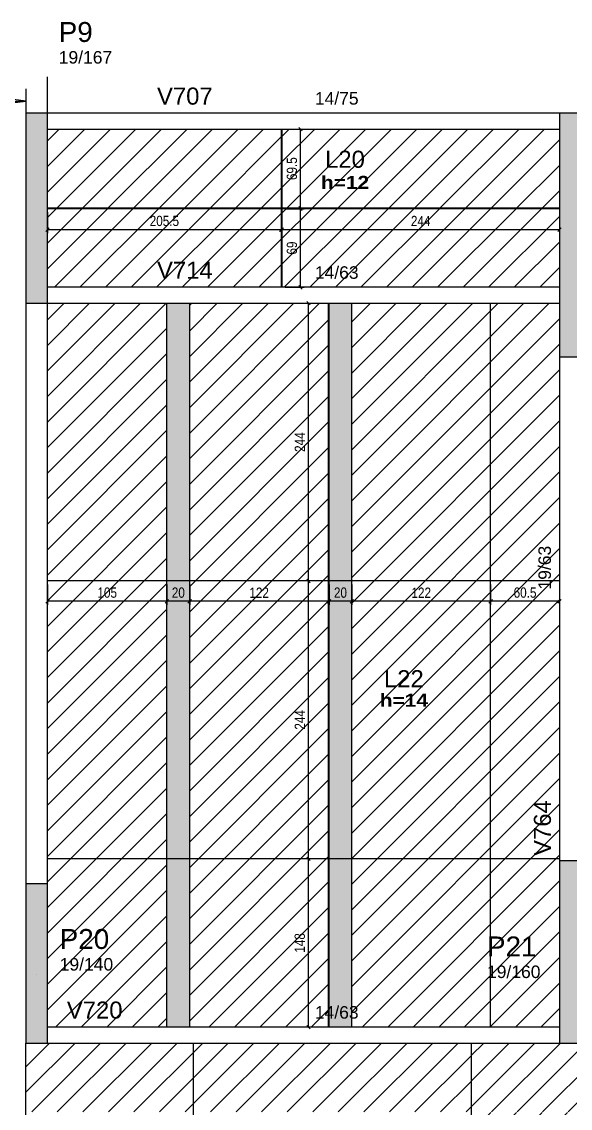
# Model space of a CAD drawing. Extents: x 4150 to 8661, y -614 to 3008.
# Drawn here: x 5023 to 5505, y 1410 to 2365 of the extents above; entities that cross this region are included whole.
import ezdxf

# ---------------------------------------------------------------- set-up
doc = ezdxf.new("R2010")
doc.units = 0
doc.header["$PDMODE"] = 34
for name, color, linetype in [('COTA', 241, 'Continuous'), ('MTH-COTAS7', 31, 'Continuous'), ('MTH-DIM-PILAR', 3, 'Continuous'), ('MTH-DIM-VIGA', 3, 'Continuous'), ('MTH-FACE-VIGA', 7, 'Continuous'), ('MTH-PILAR-SEGUE', 5, 'Continuous'), ('MTH-SOMBRA25', 253, 'Continuous'), ('MTH-TIT1-PILAR', 5, 'Continuous'), ('MTH-TIT1-VIGA', 5, 'Continuous'), ('MTH-TXT-NEGRITO', 5, 'Continuous'), ('Painéis', 200, 'Continuous')]:
    doc.layers.add(name, color=color, linetype=linetype)
doc.layers.add('Hachura', color=251, linetype='Continuous', lineweight=9)
doc.styles.add('COTA TECNICA-50', font='techl___.ttf', dxfattribs={"height": 9})
doc.styles.add('TQS_ARIAL', font='arial.ttf')
doc.styles.add('TQS_ARIAL_BLACK', font='ariblk.ttf')
doc.dimstyles.new('COTA PAINEL-50', dxfattribs={"dimtxt": 9, "dimasz": 3, "dimexe": 3, "dimexo": 3, "dimgap": 3, "dimtad": 1, "dimdec": 1, "dimzin": 12, "dimdsep": 46, "dimtxsty": 'COTA TECNICA-50', "dimblk1": 'OBLIQUE', "dimblk2": 'OBLIQUE', "dimsah": 1, "dimcen": 0.9, "dimclrd": 4, "dimclre": 4, "dimclrt": 240, "dimadec": 1, "dimazin": 3, "dimtfac": 1, "dimtdec": 1, "dimtmove": 0, "dimatfit": 3, "dimfxl": 1, "dimtolj": 1, "dimtzin": 12, "dimarcsym": 0})
pattern_1 = [(45, (-10.166, -123.933), (-11.22532, 11.22532), [])]

# ---------------------------------------------------------------- blocks, each defined once
blk = doc.blocks.new('_Oblique')
at = {"color": 0, "linetype": 'ByBlock', "lineweight": -2}
blk.add_line((-0.5, -0.5), (0.5, 0.5), dxfattribs=at)
blk = doc.blocks.new('*D1530')
at = {"layer": 'COTA', "color": 4, "lineweight": -2, "transparency": 16777216}
for p, q in [((5435.07, 1870.55), (5435.07, 1852.69)), ((5495.57, 1870.55), (5495.57, 1852.69)), ((5495.57, 1855.69), (5435.07, 1855.69))]:
    blk.add_line(p, q, dxfattribs=at)
at = {"layer": 'Defpoints', "color": 0, "transparency": 16777216}
for p in [(5435.07, 1873.55), (5495.57, 1873.55), (5435.07, 1855.69)]:
    blk.add_point(p, dxfattribs=at)
at = {"layer": 'COTA', "color": 4, "lineweight": -2, "transparency": 16777216, "xscale": 3, "yscale": 3, "zscale": 3, "rotation": 180}
blk.add_blockref('_Oblique', (5435.07, 1855.69), dxfattribs=at)
at = {"layer": 'COTA', "color": 4, "lineweight": -2, "transparency": 16777216, "xscale": 3, "yscale": 3, "zscale": 3}
blk.add_blockref('_Oblique', (5495.57, 1855.69), dxfattribs=at)
at = {"layer": 'COTA', "color": 240, "transparency": 16777216, "insert": (5465.32, 1863.29), "char_height": 9, "attachment_point": 5, "style": 'COTA TECNICA-50'}
blk.add_mtext('\\A1;60.5', dxfattribs=at)
blk = doc.blocks.new('*D1531')
at = {"layer": 'COTA', "color": 4, "lineweight": -2, "transparency": 16777216}
for p, q in [((5313.07, 1870.55), (5313.07, 1852.69)), ((5435.07, 1870.55), (5435.07, 1852.69)), ((5435.07, 1855.69), (5313.07, 1855.69))]:
    blk.add_line(p, q, dxfattribs=at)
at = {"layer": 'Defpoints', "color": 0, "transparency": 16777216}
for p in [(5313.07, 1873.55), (5435.07, 1873.55), (5313.07, 1855.69)]:
    blk.add_point(p, dxfattribs=at)
at = {"layer": 'COTA', "color": 4, "lineweight": -2, "transparency": 16777216, "xscale": 3, "yscale": 3, "zscale": 3, "rotation": 180}
blk.add_blockref('_Oblique', (5313.07, 1855.69), dxfattribs=at)
at = {"layer": 'COTA', "color": 4, "lineweight": -2, "transparency": 16777216, "xscale": 3, "yscale": 3, "zscale": 3}
blk.add_blockref('_Oblique', (5435.07, 1855.69), dxfattribs=at)
at = {"layer": 'COTA', "color": 240, "transparency": 16777216, "insert": (5374.07, 1863.24), "char_height": 9, "attachment_point": 5, "style": 'COTA TECNICA-50'}
blk.add_mtext('\\A1;122', dxfattribs=at)
blk = doc.blocks.new('*D1532')
at = {"layer": 'COTA', "color": 4, "lineweight": -2, "transparency": 16777216}
for p, q in [((5293.07, 1870.55), (5293.07, 1852.69)), ((5313.07, 1870.55), (5313.07, 1852.69)), ((5313.07, 1855.69), (5293.07, 1855.69))]:
    blk.add_line(p, q, dxfattribs=at)
at = {"layer": 'Defpoints', "color": 0, "transparency": 16777216}
for p in [(5293.07, 1873.55), (5313.07, 1873.55), (5293.07, 1855.69)]:
    blk.add_point(p, dxfattribs=at)
at = {"layer": 'COTA', "color": 4, "lineweight": -2, "transparency": 16777216, "xscale": 3, "yscale": 3, "zscale": 3, "rotation": 180}
blk.add_blockref('_Oblique', (5293.07, 1855.69), dxfattribs=at)
at = {"layer": 'COTA', "color": 4, "lineweight": -2, "transparency": 16777216, "xscale": 3, "yscale": 3, "zscale": 3}
blk.add_blockref('_Oblique', (5313.07, 1855.69), dxfattribs=at)
at = {"layer": 'COTA', "color": 240, "transparency": 16777216, "insert": (5303.07, 1863.28), "char_height": 9, "attachment_point": 5, "style": 'COTA TECNICA-50'}
blk.add_mtext('\\A1;20', dxfattribs=at)
blk = doc.blocks.new('*D1533')
at = {"layer": 'COTA', "color": 4, "lineweight": -2, "transparency": 16777216}
for p, q in [((5170.57, 1870.55), (5170.57, 1852.69)), ((5292.57, 1870.55), (5292.57, 1852.69)), ((5292.57, 1855.69), (5170.57, 1855.69))]:
    blk.add_line(p, q, dxfattribs=at)
at = {"layer": 'Defpoints', "color": 0, "transparency": 16777216}
for p in [(5170.57, 1873.55), (5292.57, 1873.55), (5170.57, 1855.69)]:
    blk.add_point(p, dxfattribs=at)
at = {"layer": 'COTA', "color": 4, "lineweight": -2, "transparency": 16777216, "xscale": 3, "yscale": 3, "zscale": 3, "rotation": 180}
blk.add_blockref('_Oblique', (5170.57, 1855.69), dxfattribs=at)
at = {"layer": 'COTA', "color": 4, "lineweight": -2, "transparency": 16777216, "xscale": 3, "yscale": 3, "zscale": 3}
blk.add_blockref('_Oblique', (5292.57, 1855.69), dxfattribs=at)
at = {"layer": 'COTA', "color": 240, "transparency": 16777216, "insert": (5231.57, 1863.24), "char_height": 9, "attachment_point": 5, "style": 'COTA TECNICA-50'}
blk.add_mtext('\\A1;122', dxfattribs=at)
blk = doc.blocks.new('*D1534')
at = {"layer": 'COTA', "color": 4, "lineweight": -2, "transparency": 16777216}
for p, q in [((5150.57, 1870.55), (5150.57, 1852.69)), ((5170.57, 1870.55), (5170.57, 1852.69)), ((5170.57, 1855.69), (5150.57, 1855.69))]:
    blk.add_line(p, q, dxfattribs=at)
at = {"layer": 'Defpoints', "color": 0, "transparency": 16777216}
for p in [(5150.57, 1873.55), (5170.57, 1873.55), (5150.57, 1855.69)]:
    blk.add_point(p, dxfattribs=at)
at = {"layer": 'COTA', "color": 4, "lineweight": -2, "transparency": 16777216, "xscale": 3, "yscale": 3, "zscale": 3, "rotation": 180}
blk.add_blockref('_Oblique', (5150.57, 1855.69), dxfattribs=at)
at = {"layer": 'COTA', "color": 4, "lineweight": -2, "transparency": 16777216, "xscale": 3, "yscale": 3, "zscale": 3}
blk.add_blockref('_Oblique', (5170.57, 1855.69), dxfattribs=at)
at = {"layer": 'COTA', "color": 240, "transparency": 16777216, "insert": (5160.57, 1863.28), "char_height": 9, "attachment_point": 5, "style": 'COTA TECNICA-50'}
blk.add_mtext('\\A1;20', dxfattribs=at)
blk = doc.blocks.new('*D1535')
at = {"layer": 'COTA', "color": 4, "lineweight": -2, "transparency": 16777216}
for p, q in [((5045.57, 1870.55), (5045.57, 1852.69)), ((5150.57, 1870.55), (5150.57, 1852.69)), ((5150.57, 1855.69), (5045.57, 1855.69))]:
    blk.add_line(p, q, dxfattribs=at)
at = {"layer": 'Defpoints', "color": 0, "transparency": 16777216}
for p in [(5045.57, 1873.55), (5150.57, 1873.55), (5045.57, 1855.69)]:
    blk.add_point(p, dxfattribs=at)
at = {"layer": 'COTA', "color": 4, "lineweight": -2, "transparency": 16777216, "xscale": 3, "yscale": 3, "zscale": 3, "rotation": 180}
blk.add_blockref('_Oblique', (5045.57, 1855.69), dxfattribs=at)
at = {"layer": 'COTA', "color": 4, "lineweight": -2, "transparency": 16777216, "xscale": 3, "yscale": 3, "zscale": 3}
blk.add_blockref('_Oblique', (5150.57, 1855.69), dxfattribs=at)
at = {"layer": 'COTA', "color": 240, "transparency": 16777216, "insert": (5098.07, 1863.29), "char_height": 9, "attachment_point": 5, "style": 'COTA TECNICA-50'}
blk.add_mtext('\\A1;105', dxfattribs=at)
blk = doc.blocks.new('*D1536')
at = {"layer": 'COTA', "color": 4, "lineweight": -2, "transparency": 16777216}
for p, q in [((5289.57, 1629.55), (5271.94, 1629.55)), ((5274.94, 1481.55), (5274.94, 1629.55)), ((5289.57, 1481.55), (5271.94, 1481.55))]:
    blk.add_line(p, q, dxfattribs=at)
at = {"layer": 'Defpoints', "color": 0, "transparency": 16777216}
for p in [(5274.94, 1629.55), (5292.57, 1629.55), (5292.57, 1481.55)]:
    blk.add_point(p, dxfattribs=at)
at = {"layer": 'COTA', "color": 4, "lineweight": -2, "transparency": 16777216, "xscale": 3, "yscale": 3, "zscale": 3}
for p, rotation in [((5274.94, 1629.55), 90), ((5274.94, 1481.55), 270)]:
    blk.add_blockref('_Oblique', p, dxfattribs=dict(at, rotation=rotation))
at = {"layer": 'COTA', "color": 240, "transparency": 16777216, "insert": (5267.35, 1555.55), "char_height": 9, "attachment_point": 5, "rotation": 90, "style": 'COTA TECNICA-50'}
blk.add_mtext('\\A1;148', dxfattribs=at)
blk = doc.blocks.new('*D1537')
at = {"layer": 'COTA', "color": 4, "lineweight": -2, "transparency": 16777216}
for p, q in [((5274.94, 1629.55), (5274.94, 1873.55)), ((5289.57, 1629.55), (5271.94, 1629.55))]:
    blk.add_line(p, q, dxfattribs=at)
at = {"layer": 'Defpoints', "color": 0, "transparency": 16777216}
for p in [(5274.94, 1873.55), (5274.94, 1873.55), (5292.57, 1629.55)]:
    blk.add_point(p, dxfattribs=at)
at = {"layer": 'COTA', "color": 4, "lineweight": -2, "transparency": 16777216, "xscale": 3, "yscale": 3, "zscale": 3}
for p, rotation in [((5274.94, 1873.55), 90), ((5274.94, 1629.55), 270)]:
    blk.add_blockref('_Oblique', p, dxfattribs=dict(at, rotation=rotation))
at = {"layer": 'COTA', "color": 240, "transparency": 16777216, "insert": (5267.37, 1751.55), "char_height": 9, "attachment_point": 5, "rotation": 90, "style": 'COTA TECNICA-50'}
blk.add_mtext('\\A1;244', dxfattribs=at)
blk = doc.blocks.new('*D1538')
at = {"layer": 'COTA', "color": 4, "lineweight": -2, "transparency": 16777216}
blk.add_line((5274.94, 1873.55), (5274.94, 2117.55), dxfattribs=at)
at = {"layer": 'Defpoints', "color": 0, "transparency": 16777216}
for p in [(5274.94, 2117.55), (5274.94, 2117.55), (5274.94, 1873.55)]:
    blk.add_point(p, dxfattribs=at)
at = {"layer": 'COTA', "color": 4, "lineweight": -2, "transparency": 16777216, "xscale": 3, "yscale": 3, "zscale": 3}
for p, rotation in [((5274.94, 2117.55), 90), ((5274.94, 1873.55), 270)]:
    blk.add_blockref('_Oblique', p, dxfattribs=dict(at, rotation=rotation))
at = {"layer": 'COTA', "color": 240, "transparency": 16777216, "insert": (5267.37, 1995.55), "char_height": 9, "attachment_point": 5, "rotation": 90, "style": 'COTA TECNICA-50'}
blk.add_mtext('\\A1;244', dxfattribs=at)
blk = doc.blocks.new('*D1539')
at = {"layer": 'COTA', "color": 4, "lineweight": -2, "transparency": 16777216}
for p, q in [((5045.57, 2197.55), (5045.57, 2179.24)), ((5251.07, 2197.55), (5251.07, 2179.24)), ((5045.57, 2182.24), (5251.07, 2182.24))]:
    blk.add_line(p, q, dxfattribs=at)
at = {"layer": 'Defpoints', "color": 0, "transparency": 16777216}
for p in [(5045.57, 2200.55), (5251.07, 2200.55), (5251.07, 2182.24)]:
    blk.add_point(p, dxfattribs=at)
at = {"layer": 'COTA', "color": 4, "lineweight": -2, "transparency": 16777216, "xscale": 3, "yscale": 3, "zscale": 3, "rotation": 180}
blk.add_blockref('_Oblique', (5045.57, 2182.24), dxfattribs=at)
at = {"layer": 'COTA', "color": 4, "lineweight": -2, "transparency": 16777216, "xscale": 3, "yscale": 3, "zscale": 3}
blk.add_blockref('_Oblique', (5251.07, 2182.24), dxfattribs=at)
at = {"layer": 'COTA', "color": 240, "transparency": 16777216, "insert": (5148.32, 2189.84), "char_height": 9, "attachment_point": 5, "style": 'COTA TECNICA-50'}
blk.add_mtext('\\A1;205.5', dxfattribs=at)
blk = doc.blocks.new('*D1540')
at = {"layer": 'COTA', "color": 4, "lineweight": -2, "transparency": 16777216}
for p, q in [((5251.57, 2197.55), (5251.57, 2179.24)), ((5495.57, 2197.55), (5495.57, 2179.24)), ((5251.57, 2182.24), (5495.57, 2182.24))]:
    blk.add_line(p, q, dxfattribs=at)
at = {"layer": 'Defpoints', "color": 0, "transparency": 16777216}
for p in [(5251.57, 2200.55), (5495.57, 2200.55), (5495.57, 2182.24)]:
    blk.add_point(p, dxfattribs=at)
at = {"layer": 'COTA', "color": 4, "lineweight": -2, "transparency": 16777216, "xscale": 3, "yscale": 3, "zscale": 3, "rotation": 180}
blk.add_blockref('_Oblique', (5251.57, 2182.24), dxfattribs=at)
at = {"layer": 'COTA', "color": 4, "lineweight": -2, "transparency": 16777216, "xscale": 3, "yscale": 3, "zscale": 3}
blk.add_blockref('_Oblique', (5495.57, 2182.24), dxfattribs=at)
at = {"layer": 'COTA', "color": 240, "transparency": 16777216, "insert": (5373.57, 2189.8), "char_height": 9, "attachment_point": 5, "style": 'COTA TECNICA-50'}
blk.add_mtext('\\A1;244', dxfattribs=at)
blk = doc.blocks.new('*D1541')
at = {"layer": 'COTA', "color": 4, "lineweight": -2, "transparency": 16777216}
for p, q in [((5254.57, 2200.55), (5271.04, 2200.55)), ((5268.04, 2131.55), (5268.04, 2200.55)), ((5254.57, 2131.55), (5271.04, 2131.55))]:
    blk.add_line(p, q, dxfattribs=at)
at = {"layer": 'Defpoints', "color": 0, "transparency": 16777216}
for p in [(5251.57, 2200.55), (5268.04, 2200.55), (5251.57, 2131.55)]:
    blk.add_point(p, dxfattribs=at)
at = {"layer": 'COTA', "color": 4, "lineweight": -2, "transparency": 16777216, "xscale": 3, "yscale": 3, "zscale": 3}
for p, rotation in [((5268.04, 2200.55), 90), ((5268.04, 2131.55), 270)]:
    blk.add_blockref('_Oblique', p, dxfattribs=dict(at, rotation=rotation))
at = {"layer": 'COTA', "color": 240, "transparency": 16777216, "insert": (5260.42, 2166.05), "char_height": 9, "attachment_point": 5, "rotation": 90, "style": 'COTA TECNICA-50'}
blk.add_mtext('\\A1;69', dxfattribs=at)
blk = doc.blocks.new('*D1542')
at = {"layer": 'COTA', "color": 4, "lineweight": -2, "transparency": 16777216}
for p, q in [((5254.57, 2270.55), (5271.04, 2270.55)), ((5268.04, 2201.05), (5268.04, 2270.55)), ((5254.57, 2201.05), (5271.04, 2201.05))]:
    blk.add_line(p, q, dxfattribs=at)
at = {"layer": 'Defpoints', "color": 0, "transparency": 16777216}
for p in [(5251.57, 2270.55), (5268.04, 2270.55), (5251.57, 2201.05)]:
    blk.add_point(p, dxfattribs=at)
at = {"layer": 'COTA', "color": 4, "lineweight": -2, "transparency": 16777216, "xscale": 3, "yscale": 3, "zscale": 3}
for p, rotation in [((5268.04, 2270.55), 90), ((5268.04, 2201.05), 270)]:
    blk.add_blockref('_Oblique', p, dxfattribs=dict(at, rotation=rotation))
at = {"layer": 'COTA', "color": 240, "transparency": 16777216, "insert": (5260.42, 2235.8), "char_height": 9, "attachment_point": 5, "rotation": 90, "style": 'COTA TECNICA-50'}
blk.add_mtext('\\A1;69.5', dxfattribs=at)

msp = doc.modelspace()

# ---------------------------------------------------------------- hatches: boundary and pattern name
at = {"layer": 'Hachura', "linetype": 'ByBlock'}
h = msp.add_hatch(dxfattribs=at)
h.set_pattern_fill('ANSI31', color=256, scale=5)
h.set_pattern_definition(pattern_1)
h.paths.add_polyline_path([(5251.07, 2201.05), (5251.07, 2270.55), (5045.57, 2270.55), (5045.57, 2201.05)])
h.paths.add_polyline_path([(5495.57, 2201.05), (5495.57, 2270.55), (5251.57, 2270.55), (5251.57, 2201.05)])
h.paths.add_polyline_path([(5495.57, 2131.55), (5495.57, 2200.55), (5251.57, 2200.55), (5251.57, 2131.55)])
h.paths.add_polyline_path([(5251.07, 2200.55), (5045.57, 2200.55), (5045.57, 2131.55), (5251.07, 2131.55)])
h = msp.add_hatch(dxfattribs=at)
h.set_pattern_fill('ANSI31', color=256, scale=5)
h.set_pattern_definition(pattern_1)
h.paths.add_polyline_path([(5150.57, 2117.55), (5045.57, 2117.55), (5045.57, 1873.55), (5150.57, 1873.55)])
h.paths.add_polyline_path([(5170.57, 1873.55), (5292.57, 1873.55), (5292.57, 2117.55), (5170.57, 2117.55)])
h.paths.add_polyline_path([(5313.07, 1873.55), (5435.07, 1873.55), (5435.07, 2117.55), (5313.07, 2117.55)])
h.paths.add_polyline_path([(5435.07, 1873.55), (5495.57, 1873.55), (5495.57, 2070.55), (5495.57, 2117.55), (5435.07, 2117.55)])
h.paths.add_polyline_path([(5495.57, 1873.55), (5435.07, 1873.55), (5435.07, 1629.55), (5495.57, 1629.55)])
h.paths.add_polyline_path([(5435.07, 1873.55), (5313.07, 1873.55), (5313.07, 1629.55), (5435.07, 1629.55)])
h.paths.add_polyline_path([(5170.57, 1629.55), (5292.57, 1629.55), (5292.57, 1873.55), (5170.57, 1873.55)])
h.paths.add_polyline_path([(5150.57, 1873.55), (5045.57, 1873.55), (5045.57, 1629.55), (5150.57, 1629.55)])
h.paths.add_polyline_path([(5045.57, 1629.55), (5045.57, 1607.55), (5045.57, 1481.55), (5150.57, 1481.55), (5150.57, 1629.55)])
h.paths.add_polyline_path([(5170.57, 1629.55), (5170.57, 1481.55), (5292.57, 1481.55), (5292.57, 1629.55)])
h.paths.add_polyline_path([(5313.07, 1629.55), (5313.07, 1481.55), (5435.07, 1481.55), (5435.07, 1629.55)])
h.paths.add_polyline_path([(5435.07, 1481.55), (5495.57, 1481.55), (5495.57, 1627.55), (5495.57, 1629.55), (5435.07, 1629.55)])
at = {"layer": 'Hachura'}
h = msp.add_hatch(color=256, dxfattribs=at)
h.dxf.hatch_style = 1
h.paths.add_polyline_path([(5293.07, 2117.55), (5313.07, 2117.55), (5313.07, 1873.55), (5293.07, 1873.55)])
h.paths.add_polyline_path([(5293.07, 1873.55), (5313.07, 1873.55), (5313.07, 1629.55), (5293.07, 1629.55)])
h.paths.add_polyline_path([(5293.07, 1629.55), (5313.07, 1629.55), (5313.07, 1481.55), (5293.07, 1481.55)])
h.paths.add_polyline_path([(5150.57, 1629.55), (5170.57, 1629.55), (5170.57, 1481.55), (5150.57, 1481.55)])
h.paths.add_polyline_path([(5150.57, 1873.55), (5170.57, 1873.55), (5170.57, 1629.55), (5150.57, 1629.55)])
h.paths.add_polyline_path([(5150.57, 2117.55), (5170.57, 2117.55), (5170.57, 1873.55), (5150.57, 1873.55)])
at = {"layer": 'Hachura', "linetype": 'ByBlock'}
h = msp.add_hatch(dxfattribs=at)
h.set_pattern_fill('ANSI31', color=256, scale=5)
h.set_pattern_definition([(45, (14.677, 116.769), (-11.22532, 11.22532), [])])
h.paths.add_polyline_path([(5173.57, 1407.05), (5173.57, 1467.55), (5045.57, 1467.55), (5026.57, 1467.55), (5026.57, 1407.05)])
h.paths.add_polyline_path([(5417.57, 1407.05), (5417.57, 1467.55), (5173.57, 1467.55), (5173.57, 1407.05)])
h.paths.add_polyline_path([(5662.07, 1407.05), (5662.07, 1467.55), (5514.57, 1467.55), (5495.57, 1467.55), (5418.07, 1467.55), (5418.07, 1407.05)])
h.paths.add_polyline_path([(5418.07, 1406.55), (5418.07, 1341.55), (5495.57, 1341.55), (5514.57, 1341.55), (5662.07, 1341.55), (5662.07, 1406.55)])
h.paths.add_polyline_path([(5662.07, 1406.55), (5662.07, 1341.55), (5906.07, 1341.55), (5906.07, 1406.55)])
h.paths.add_polyline_path([(5906.07, 1407.05), (5906.07, 1467.55), (5662.07, 1467.55), (5662.07, 1407.05)])
h.paths.add_polyline_path([(5906.07, 1467.55), (5906.07, 1407.05), (6150.07, 1407.05), (6150.07, 1467.55)])
h.paths.add_polyline_path([(5906.07, 1406.55), (5906.07, 1341.55), (6150.07, 1341.55), (6150.07, 1406.55)])
h.paths.add_polyline_path([(6150.07, 1341.55), (6215.57, 1341.55), (6234.57, 1341.55), (6394.07, 1341.55), (6394.07, 1395.05), (6394.07, 1406.55), (6150.07, 1406.55)])
h.paths.add_polyline_path([(6394.07, 1407.05), (6394.07, 1414.05), (6394.07, 1467.55), (6234.57, 1467.55), (6215.57, 1467.55), (6150.07, 1467.55), (6150.07, 1407.05)])

# ---------------------------------------------------------------- linework, layer by layer
at = {"layer": 'MTH-COTAS7', "linetype": 'Continuous'}
msp.add_lwpolyline([(4991.38, 2238.84), (4991.38, 2295.24), (5026.57, 2295.24), (5009.22, 2292.95), (5026.57, 2295.24), (5009.22, 2297.52)], dxfattribs=at)
msp.add_lwpolyline([(4991.38, 2238.84), (4991.38, 2295.24), (5026.57, 2295.24), (5009.22, 2292.95), (5026.57, 2295.24), (5009.22, 2297.52)], dxfattribs=at)
msp.add_lwpolyline([(4991.38, 2238.84), (4991.38, 2295.24), (5026.57, 2295.24), (5009.22, 2292.95), (5026.57, 2295.24), (5009.22, 2297.52)], dxfattribs=at)
at = {"layer": 'MTH-FACE-VIGA', "linetype": 'Continuous'}
for p, q in [((5045.57, 2294.87), (5045.57, 2316.59)), ((5045.57, 2294.87), (5045.57, 2316.59)), ((5026.57, 2305.92), (5026.57, 2284.55)), ((5045.57, 2284.55), (5045.57, 2294.87)), ((5045.57, 2284.55), (5045.57, 2294.87)), ((5495.57, 2284.55), (5045.57, 2284.55)), ((5045.57, 2270.55), (5495.57, 2270.55)), ((5495.57, 2131.55), (5045.57, 2131.55)), ((5026.57, 2117.55), (5026.57, 1607.55)), ((5045.57, 2117.55), (5495.57, 2117.55)), ((5045.57, 1607.55), (5045.57, 2117.55)), ((5495.57, 2070.55), (5495.57, 1627.55)), ((5495.57, 1481.55), (5045.57, 1481.55)), ((5045.57, 1467.55), (5495.57, 1467.55))]:
    msp.add_line(p, q, dxfattribs=at)
at = {"layer": 'MTH-PILAR-SEGUE', "linetype": 'Continuous'}
msp.add_line((5036.07, 1527.55), (5036.07, 1527.55), dxfattribs=at)
for points in [[(5026.57, 2117.55), (5045.57, 2117.55), (5045.57, 2284.55), (5026.57, 2284.55), (5026.57, 2117.55)], [(5495.57, 2070.55), (5514.57, 2070.55), (5514.57, 2284.55), (5495.57, 2284.55), (5495.57, 2070.55)], [(5495.57, 1467.55), (5514.57, 1467.55), (5514.57, 1627.55), (5495.57, 1627.55), (5495.57, 1467.55)], [(5026.57, 1467.55), (5045.57, 1467.55), (5045.57, 1607.55), (5026.57, 1607.55), (5026.57, 1467.55)]]:
    msp.add_lwpolyline(points, dxfattribs=at)
at = {"layer": 'MTH-SOMBRA25', "linetype": 'Continuous'}
for points in [[(5026.57, 2117.55), (5045.57, 2117.55), (5045.57, 2284.55)], [(5026.57, 2117.55), (5045.57, 2284.55), (5026.57, 2284.55)], [(5026.57, 2117.55), (5026.57, 2284.55), (5026.57, 2117.55)], [(5495.57, 2070.55), (5514.57, 2070.55), (5514.57, 2284.55)], [(5495.57, 2070.55), (5514.57, 2284.55), (5495.57, 2284.55)], [(5495.57, 2070.55), (5495.57, 2284.55), (5495.57, 2070.55)], [(5495.57, 1467.55), (5514.57, 1467.55), (5514.57, 1627.55)], [(5495.57, 1467.55), (5514.57, 1627.55), (5495.57, 1627.55)], [(5495.57, 1467.55), (5495.57, 1627.55), (5495.57, 1467.55)], [(5026.57, 1467.55), (5045.57, 1467.55), (5045.57, 1607.55)], [(5026.57, 1467.55), (5045.57, 1607.55), (5026.57, 1607.55)], [(5026.57, 1467.55), (5026.57, 1607.55), (5026.57, 1467.55)]]:
    msp.add_solid(points, dxfattribs=at)
at = {"layer": 'Painéis'}
for p, q in [((5251.07, 2270.55), (5251.07, 2131.55)), ((5251.57, 2270.55), (5251.57, 2131.55)), ((5495.57, 2201.05), (5045.57, 2201.05)), ((5495.57, 2200.55), (5045.57, 2200.55)), ((5150.57, 1481.55), (5150.57, 2117.55)), ((5170.57, 1481.55), (5170.57, 2117.55)), ((5292.57, 1481.55), (5292.57, 2117.55)), ((5293.07, 1481.55), (5293.07, 2117.55)), ((5313.07, 1481.55), (5313.07, 2117.55)), ((5435.07, 1481.55), (5435.07, 2117.55)), ((5495.57, 1873.55), (5045.57, 1873.55)), ((5495.57, 1629.55), (5045.57, 1629.55)), ((5026.57, 1346.55), (5026.57, 1467.55)), ((5173.57, 1467.55), (5173.57, 1346.55)), ((5418.07, 1467.55), (5418.07, 1341.55))]:
    msp.add_line(p, q, dxfattribs=at)

# ---------------------------------------------------------------- texts
at = {"layer": 'MTH-DIM-PILAR', "linetype": 'Continuous', "style": 'TQS_ARIAL'}
for s, p in [('19/167', (5055.47, 2328.13)), ('19/140', (5056.33, 1531.26)), ('19/160', (5431.88, 1524.71))]:
    msp.add_text(s, height=11, dxfattribs=at).set_placement(p)
at = {"layer": 'MTH-DIM-VIGA', "linetype": 'Continuous', "style": 'TQS_ARIAL'}
for s, p in [('14/75', (5280.57, 2292.05)), ('14/63', (5280.57, 2139.05)), ('14/63', (5280.57, 1489.05))]:
    msp.add_text(s, height=11, dxfattribs=at).set_placement(p)
msp.add_text('19/63', height=11, rotation=90, dxfattribs=at).set_placement((5488.07, 1866.05))
at = {"layer": 'MTH-TIT1-PILAR', "linetype": 'Continuous', "style": 'TQS_ARIAL'}
for s, p in [('P9', (5055.47, 2347.13)), ('P20', (5056.33, 1550.26)), ('P21', (5431.88, 1543.71))]:
    msp.add_text(s, height=17.5, dxfattribs=at).set_placement(p)
at = {"layer": 'MTH-TIT1-VIGA', "linetype": 'Continuous', "style": 'TQS_ARIAL'}
for s, p in [('V707', (5141.85, 2292.05)), ('L20', (5289.57, 2236.6)), ('V714', (5141.85, 2139.05)), ('L22', (5341.31, 1780.19)), ('V720', (5062.59, 1489.05))]:
    msp.add_text(s, height=15, dxfattribs=at).set_placement(p)
msp.add_text('V764', height=15, rotation=90, dxfattribs=at).set_placement((5488.07, 1632.04))
at = {"layer": 'MTH-TXT-NEGRITO', "color": 3, "linetype": 'Continuous', "style": 'TQS_ARIAL_BLACK'}
for s, p in [('h=12', (5285.86, 2217.97)), ('h=14', (5337.59, 1763.02))]:
    msp.add_text(s, height=11.5, dxfattribs=at).set_placement(p)

# ---------------------------------------------------------------- dimensions: what is measured, and where the dimension line sits
at = {"layer": 'COTA'}
for base, p1, p2, angle, picture, middle in [((5268.04, 2270.55), (5251.57, 2201.05), (5251.57, 2270.55), 90, '*D1542', (5260.42, 2235.8)), ((5268.04, 2200.55), (5251.57, 2131.55), (5251.57, 2200.55), 90, '*D1541', (5260.42, 2166.05)), ((5170.57, 1855.69), (5292.57, 1873.55), (5170.57, 1873.55), 180, '*D1533', (5231.57, 1863.24)), ((5435.07, 1855.69), (5495.57, 1873.55), (5435.07, 1873.55), 180, '*D1530', (5465.32, 1863.29)), ((5274.94, 1629.55), (5292.57, 1481.55), (5292.57, 1629.55), 90, '*D1536', (5267.35, 1555.55))]:
    dim = msp.add_linear_dim(base=base, p1=p1, p2=p2, angle=angle, dimstyle='COTA PAINEL-50', dxfattribs=at)
    dim.commit()
    dim.dimension.update_dxf_attribs({"geometry": picture, "text_midpoint": middle})
for base, p1, p2, picture, middle in [((5251.07, 2182.24), (5045.57, 2200.55), (5251.07, 2200.55), '*D1539', (5148.32, 2189.84)), ((5495.57, 2182.24), (5251.57, 2200.55), (5495.57, 2200.55), '*D1540', (5373.57, 2189.8))]:
    dim = msp.add_linear_dim(base=base, p1=p1, p2=p2, dimstyle='COTA PAINEL-50', dxfattribs=at)
    dim.commit()
    dim.dimension.update_dxf_attribs({"geometry": picture, "text_midpoint": middle})
for base, p1, p2, angle, picture, middle in [((5274.94, 2117.55), (5274.94, 1873.55), (5274.94, 2117.55), 90, '*D1538', (5267.37, 1995.55)), ((5045.57, 1855.69), (5150.57, 1873.55), (5045.57, 1873.55), 180, '*D1535', (5098.07, 1863.29)), ((5150.57, 1855.69), (5170.57, 1873.55), (5150.57, 1873.55), 180, '*D1534', (5160.57, 1863.28)), ((5274.94, 1873.55), (5292.57, 1629.55), (5274.94, 1873.55), 90, '*D1537', (5267.37, 1751.55)), ((5293.07, 1855.69), (5313.07, 1873.55), (5293.07, 1873.55), 180, '*D1532', (5303.07, 1863.28)), ((5313.07, 1855.69), (5435.07, 1873.55), (5313.07, 1873.55), 180, '*D1531', (5374.07, 1863.24))]:
    dim = msp.add_linear_dim(base=base, p1=p1, p2=p2, angle=angle, dimstyle='COTA PAINEL-50', override={"dimtmove": 1}, dxfattribs=at)
    dim.commit()
    dim.dimension.update_dxf_attribs({"geometry": picture, "text_midpoint": middle})

doc.saveas('drawing.dxf')
